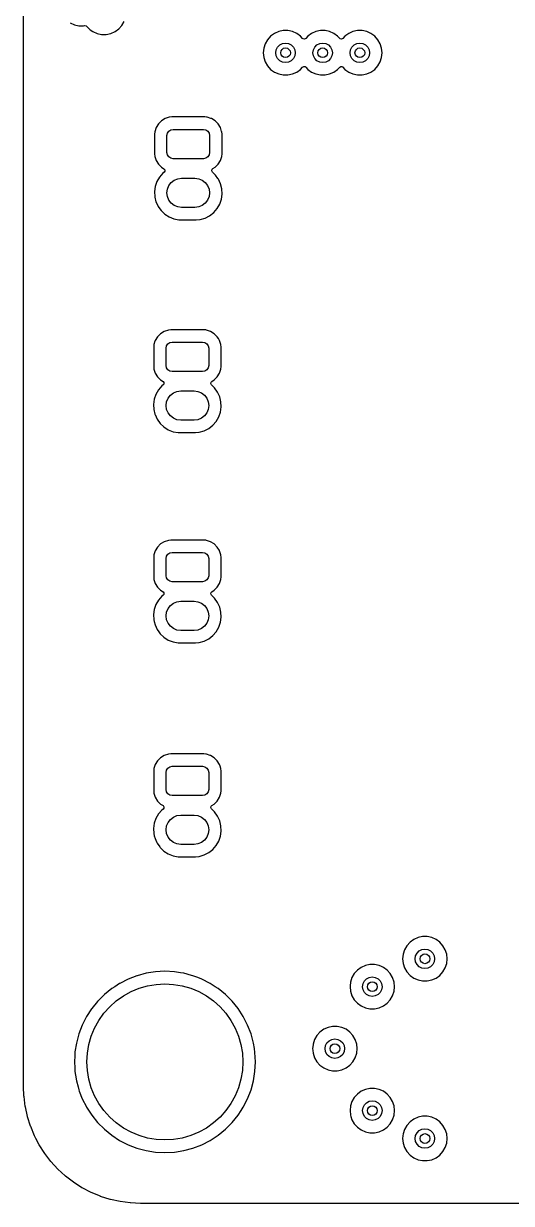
# Model space of a CAD drawing. Extents: x 106.8 to 191.4, y -142.2 to -57.6.
# Drawn here: x 106.76 to 126.78, y -142.21 to -93.85 of the extents above; entities that cross this region are included whole.
import ezdxf

# ---------------------------------------------------------------- set-up
doc = ezdxf.new("R2010")
doc.units = 0
doc.layers.add('BLACK', color=7, linetype='CONTINUOUS')

msp = doc.modelspace()

# ---------------------------------------------------------------- linework, layer by layer
at = {"layer": 'BLACK', "linetype": 'CONTINUOUS'}
for p, q in [((106.763, -95.0466), (106.763, -92.4088)), ((110.8, -93.925), (110.896, -93.7597)), ((108.672, -93.8189), (108.847, -93.8966)), ((108.847, -93.8966), (109.034, -93.9363)), ((109.034, -93.9363), (109.225, -93.9363)), ((109.225, -93.9363), (109.266, -93.9276)), ((109.225, -93.9363), (109.225, -93.9363)), ((109.266, -93.9276), (109.325, -93.936)), ((109.325, -93.936), (109.349, -93.9548)), ((109.349, -93.9548), (109.45, -94.067)), ((109.45, -94.067), (109.497, -94.1011)), ((109.497, -94.1011), (109.605, -94.1792)), ((109.605, -94.1792), (109.779, -94.2569)), ((109.779, -94.2569), (109.966, -94.2966)), ((109.966, -94.2966), (110.157, -94.2966)), ((110.157, -94.2966), (110.344, -94.2569)), ((110.344, -94.2569), (110.518, -94.1792)), ((110.518, -94.1792), (110.673, -94.067)), ((110.673, -94.067), (110.8, -93.925)), ((117.053, -94.2555), (116.899, -94.3677)), ((117.228, -94.1778), (117.053, -94.2555)), ((117.415, -94.1381), (117.228, -94.1778)), ((117.606, -94.1381), (117.415, -94.1381)), ((117.792, -94.1778), (117.606, -94.1381)), ((117.967, -94.2555), (117.792, -94.1778)), ((118.121, -94.3677), (117.967, -94.2555)), ((118.577, -94.2555), (118.423, -94.3677)), ((118.752, -94.1778), (118.577, -94.2555)), ((118.939, -94.1381), (118.752, -94.1778)), ((119.13, -94.1381), (118.939, -94.1381)), ((119.316, -94.1778), (119.13, -94.1381)), ((119.491, -94.2555), (119.316, -94.1778)), ((119.645, -94.3677), (119.491, -94.2555)), ((120.101, -94.2555), (119.947, -94.3677)), ((120.276, -94.1778), (120.101, -94.2555)), ((120.463, -94.1381), (120.276, -94.1778)), ((120.654, -94.1381), (120.463, -94.1381)), ((120.84, -94.1778), (120.654, -94.1381)), ((121.015, -94.2555), (120.84, -94.1778)), ((121.169, -94.3677), (121.015, -94.2555)), ((121.015, -94.2555), (121.015, -94.2555)), ((116.676, -94.675), (116.617, -94.8567)), ((116.771, -94.5097), (116.676, -94.675)), ((116.899, -94.3677), (116.771, -94.5097)), ((117.186, -94.8115), (117.275, -94.723)), ((117.275, -94.723), (117.386, -94.6662)), ((117.386, -94.6662), (117.51, -94.6466)), ((117.51, -94.6466), (117.634, -94.6662)), ((117.634, -94.6662), (117.745, -94.723)), ((117.745, -94.723), (117.834, -94.8115)), ((118.207, -94.4626), (118.121, -94.3677)), ((118.226, -94.4783), (118.207, -94.4626)), ((118.284, -94.4908), (118.226, -94.4783)), ((118.337, -94.4626), (118.284, -94.4908)), ((118.423, -94.3677), (118.337, -94.4626)), ((118.71, -94.8115), (118.799, -94.723)), ((118.799, -94.723), (118.91, -94.6662)), ((118.91, -94.6662), (119.034, -94.6466)), ((119.034, -94.6466), (119.158, -94.6662)), ((119.158, -94.6662), (119.269, -94.723)), ((119.269, -94.723), (119.358, -94.8115)), ((119.731, -94.4626), (119.645, -94.3677)), ((119.75, -94.4783), (119.731, -94.4626)), ((119.808, -94.4908), (119.75, -94.4783)), ((119.861, -94.4626), (119.808, -94.4908)), ((119.947, -94.3677), (119.861, -94.4626)), ((120.234, -94.8115), (120.323, -94.723)), ((120.323, -94.723), (120.434, -94.6662)), ((120.434, -94.6662), (120.558, -94.6466)), ((120.558, -94.6466), (120.682, -94.6662)), ((120.682, -94.6662), (120.793, -94.723)), ((120.793, -94.723), (120.882, -94.8115)), ((121.297, -94.5097), (121.169, -94.3677)), ((121.393, -94.675), (121.297, -94.5097)), ((121.452, -94.8567), (121.393, -94.675)), ((106.763, -100.734), (106.763, -95.0466)), ((116.617, -94.8567), (116.597, -95.0466)), ((116.597, -95.0466), (116.617, -95.2365)), ((116.617, -94.8567), (116.617, -94.8567)), ((116.617, -94.8567), (116.617, -94.8567)), ((116.617, -95.2365), (116.676, -95.4182)), ((117.11, -95.0466), (117.13, -94.923)), ((117.13, -95.1702), (117.11, -95.0466)), ((117.13, -94.923), (117.186, -94.8115)), ((117.186, -95.2817), (117.13, -95.1702)), ((117.834, -94.8115), (117.891, -94.923)), ((117.891, -95.1702), (117.834, -95.2817)), ((117.891, -94.923), (117.91, -95.0466)), ((117.91, -95.0466), (117.891, -95.1702)), ((118.634, -95.0466), (118.654, -94.923)), ((118.654, -95.1702), (118.634, -95.0466)), ((118.654, -94.923), (118.71, -94.8115)), ((118.71, -95.2817), (118.654, -95.1702)), ((119.358, -94.8115), (119.415, -94.923)), ((119.415, -95.1702), (119.358, -95.2817)), ((119.415, -94.923), (119.434, -95.0466)), ((119.434, -95.0466), (119.415, -95.1702)), ((120.158, -95.0466), (120.178, -94.923)), ((120.178, -95.1702), (120.158, -95.0466)), ((120.178, -94.923), (120.234, -94.8115)), ((120.234, -95.2817), (120.178, -95.1702)), ((120.882, -94.8115), (120.939, -94.923)), ((120.939, -95.1702), (120.882, -95.2817)), ((120.939, -94.923), (120.958, -95.0466)), ((120.958, -95.0466), (120.939, -95.1702)), ((121.393, -95.4182), (121.452, -95.2365)), ((121.472, -95.0466), (121.452, -94.8567)), ((121.452, -95.2365), (121.472, -95.0466)), ((116.676, -95.4182), (116.771, -95.5835)), ((116.771, -95.5835), (116.899, -95.7255)), ((116.899, -95.7255), (117.053, -95.8377)), ((117.275, -95.3702), (117.186, -95.2817)), ((117.386, -95.427), (117.275, -95.3702)), ((117.51, -95.4466), (117.386, -95.427)), ((117.634, -95.427), (117.51, -95.4466)), ((117.745, -95.3702), (117.634, -95.427)), ((117.834, -95.2817), (117.745, -95.3702)), ((117.967, -95.8377), (118.121, -95.7255)), ((118.121, -95.7255), (118.207, -95.6306)), ((118.207, -95.6306), (118.26, -95.6024)), ((118.26, -95.6024), (118.319, -95.6149)), ((118.319, -95.6149), (118.337, -95.6306)), ((118.337, -95.6306), (118.423, -95.7255)), ((118.423, -95.7255), (118.577, -95.8377)), ((118.799, -95.3702), (118.71, -95.2817)), ((118.91, -95.427), (118.799, -95.3702)), ((119.034, -95.4466), (118.91, -95.427)), ((119.158, -95.427), (119.034, -95.4466)), ((119.269, -95.3702), (119.158, -95.427)), ((119.358, -95.2817), (119.269, -95.3702)), ((119.491, -95.8377), (119.645, -95.7255)), ((119.645, -95.7255), (119.731, -95.6306)), ((119.731, -95.6306), (119.784, -95.6024)), ((119.784, -95.6024), (119.843, -95.6149)), ((119.843, -95.6149), (119.861, -95.6306)), ((119.861, -95.6306), (119.947, -95.7255)), ((119.947, -95.7255), (120.101, -95.8377)), ((120.323, -95.3702), (120.234, -95.2817)), ((120.434, -95.427), (120.323, -95.3702)), ((120.558, -95.4466), (120.434, -95.427)), ((120.682, -95.427), (120.558, -95.4466)), ((120.793, -95.3702), (120.682, -95.427)), ((120.882, -95.2817), (120.793, -95.3702)), ((121.015, -95.8377), (121.169, -95.7255)), ((121.169, -95.7255), (121.297, -95.5835)), ((121.297, -95.5835), (121.393, -95.4182)), ((117.053, -95.8377), (117.228, -95.9154)), ((117.228, -95.9154), (117.415, -95.9551)), ((117.415, -95.9551), (117.606, -95.9551)), ((117.606, -95.9551), (117.792, -95.9154)), ((117.792, -95.9154), (117.967, -95.8377)), ((118.577, -95.8377), (118.752, -95.9154)), ((118.752, -95.9154), (118.939, -95.9551)), ((118.939, -95.9551), (119.13, -95.9551)), ((119.13, -95.9551), (119.316, -95.9154)), ((119.316, -95.9154), (119.491, -95.8377)), ((120.101, -95.8377), (120.276, -95.9154)), ((120.276, -95.9154), (120.463, -95.9551)), ((120.463, -95.9551), (120.654, -95.9551)), ((120.654, -95.9551), (120.84, -95.9154)), ((120.84, -95.9154), (121.015, -95.8377)), ((112.842, -97.6783), (112.741, -97.6887)), ((112.845, -97.6781), (112.842, -97.6783)), ((112.842, -97.6783), (112.842, -97.6783)), ((112.847, -97.6781), (112.845, -97.6781)), ((114.193, -97.6781), (112.847, -97.6781)), ((112.847, -97.6781), (112.847, -97.6781)), ((114.196, -97.6781), (114.193, -97.6781)), ((114.198, -97.6783), (114.196, -97.6781)), ((114.274, -97.6861), (114.198, -97.6783)), ((114.198, -97.6783), (114.198, -97.6783)), ((112.203, -98.1139), (112.147, -98.2822)), ((112.296, -97.9629), (112.203, -98.1139)), ((112.203, -98.1139), (112.203, -98.1139)), ((112.421, -97.8376), (112.296, -97.9629)), ((112.572, -97.7445), (112.421, -97.8376)), ((112.741, -97.6887), (112.572, -97.7445)), ((114.3, -97.6887), (114.274, -97.6861)), ((114.439, -97.735), (114.3, -97.6887)), ((114.468, -97.7445), (114.439, -97.735)), ((114.619, -97.8376), (114.468, -97.7445)), ((114.744, -97.9629), (114.619, -97.8376)), ((114.837, -98.1139), (114.744, -97.9629)), ((114.888, -98.2676), (114.837, -98.1139)), ((112.147, -98.2822), (112.137, -98.3838)), ((112.137, -98.3838), (112.137, -98.3838)), ((112.137, -98.3838), (112.137, -98.3861)), ((112.137, -98.3861), (112.137, -98.3883)), ((112.137, -98.3883), (112.137, -98.3883)), ((112.137, -98.3883), (112.137, -99.1849)), ((112.147, -98.2822), (112.147, -98.2822)), ((112.645, -98.4366), (112.664, -98.3409)), ((112.645, -99.1366), (112.645, -98.4366)), ((112.664, -98.3409), (112.718, -98.2598)), ((112.718, -98.2598), (112.799, -98.2056)), ((112.799, -98.2056), (112.895, -98.1866)), ((112.895, -98.1866), (114.145, -98.1866)), ((114.145, -98.1866), (114.241, -98.2056)), ((114.241, -98.2056), (114.322, -98.2598)), ((114.322, -98.2598), (114.376, -98.3409)), ((114.376, -98.3409), (114.395, -98.4366)), ((114.395, -98.4366), (114.395, -99.1366)), ((114.893, -98.2822), (114.888, -98.2676)), ((114.904, -98.3861), (114.893, -98.2822)), ((114.904, -99.1871), (114.904, -98.3861)), ((112.137, -99.1849), (112.137, -99.1849)), ((112.137, -99.1849), (112.137, -99.1871)), ((112.137, -99.1871), (112.137, -99.1893)), ((112.137, -99.1893), (112.137, -99.1894)), ((112.137, -99.1894), (112.147, -99.291)), ((112.147, -99.291), (112.203, -99.4593)), ((112.203, -99.4593), (112.296, -99.6102)), ((112.296, -99.6102), (112.421, -99.7356)), ((112.664, -99.2323), (112.645, -99.1366)), ((112.718, -99.3134), (112.664, -99.2323)), ((112.799, -99.3676), (112.718, -99.3134)), ((112.895, -99.3866), (112.799, -99.3676)), ((114.145, -99.3866), (112.895, -99.3866)), ((114.241, -99.3676), (114.145, -99.3866)), ((114.322, -99.3134), (114.241, -99.3676)), ((114.376, -99.2323), (114.322, -99.3134)), ((114.395, -99.1366), (114.376, -99.2323)), ((114.619, -99.7356), (114.744, -99.6103)), ((114.744, -99.6103), (114.837, -99.4593)), ((114.837, -99.4593), (114.893, -99.291)), ((114.893, -99.291), (114.904, -99.1871)), ((112.477, -99.9807), (112.338, -100.141)), ((112.421, -99.7356), (112.52, -99.7964)), ((112.528, -99.9403), (112.477, -99.9807)), ((112.52, -99.7964), (112.557, -99.8435)), ((112.555, -99.9036), (112.528, -99.9403)), ((112.557, -99.8435), (112.555, -99.9036)), ((114.48, -99.8801), (114.495, -99.8216)), ((114.507, -99.9339), (114.48, -99.8801)), ((114.495, -99.8216), (114.522, -99.7955)), ((114.637, -100.057), (114.507, -99.9339)), ((114.522, -99.7955), (114.619, -99.7356)), ((114.737, -100.198), (114.637, -100.057)), ((112.163, -100.524), (112.133, -100.734)), ((112.232, -100.324), (112.163, -100.524)), ((112.338, -100.141), (112.232, -100.324)), ((112.666, -100.631), (112.725, -100.487)), ((112.725, -100.487), (112.821, -100.362)), ((112.821, -100.362), (112.945, -100.267)), ((112.945, -100.267), (113.09, -100.207)), ((113.09, -100.207), (113.245, -100.187)), ((113.245, -100.187), (113.795, -100.187)), ((113.795, -100.187), (113.95, -100.207)), ((113.95, -100.207), (114.095, -100.267)), ((114.095, -100.267), (114.219, -100.362)), ((114.219, -100.362), (114.315, -100.487)), ((114.315, -100.487), (114.375, -100.631)), ((114.759, -100.23), (114.737, -100.198)), ((114.847, -100.422), (114.759, -100.23)), ((114.897, -100.628), (114.847, -100.422)), ((106.763, -109.456), (106.763, -100.734)), ((112.133, -100.734), (112.143, -100.945)), ((112.143, -100.945), (112.149, -100.969)), ((112.149, -100.969), (112.193, -101.151)), ((112.645, -100.787), (112.666, -100.631)), ((112.666, -100.942), (112.645, -100.787)), ((112.725, -101.087), (112.666, -100.942)), ((114.375, -100.942), (114.315, -101.087)), ((114.375, -100.631), (114.395, -100.787)), ((114.395, -100.787), (114.375, -100.942)), ((114.808, -101.249), (114.877, -101.049)), ((114.877, -101.049), (114.907, -100.84)), ((114.907, -100.84), (114.897, -100.628)), ((112.193, -101.151), (112.241, -101.257)), ((112.241, -101.257), (112.281, -101.343)), ((112.281, -101.343), (112.348, -101.438)), ((112.348, -101.438), (112.404, -101.516)), ((112.404, -101.516), (112.557, -101.662)), ((112.821, -101.211), (112.725, -101.087)), ((112.945, -101.306), (112.821, -101.211)), ((113.09, -101.366), (112.945, -101.306)), ((113.245, -101.387), (113.09, -101.366)), ((113.795, -101.387), (113.245, -101.387)), ((113.95, -101.366), (113.795, -101.387)), ((114.095, -101.306), (113.95, -101.366)), ((114.219, -101.211), (114.095, -101.306)), ((114.315, -101.087), (114.219, -101.211)), ((114.564, -101.593), (114.702, -101.433)), ((114.702, -101.433), (114.808, -101.249)), ((112.557, -101.662), (112.735, -101.776)), ((112.735, -101.776), (112.931, -101.855)), ((112.931, -101.855), (113.139, -101.895)), ((113.139, -101.895), (113.139, -101.895)), ((113.139, -101.895), (113.846, -101.895)), ((113.846, -101.895), (113.848, -101.895)), ((113.848, -101.895), (114.006, -101.88)), ((114.006, -101.88), (114.209, -101.82)), ((114.209, -101.82), (114.397, -101.723)), ((114.397, -101.723), (114.564, -101.593)), ((112.166, -106.836), (112.154, -106.871)), ((112.259, -106.685), (112.166, -106.836)), ((112.384, -106.56), (112.259, -106.685)), ((112.535, -106.466), (112.384, -106.56)), ((112.704, -106.411), (112.535, -106.466)), ((112.805, -106.4), (112.704, -106.411)), ((112.808, -106.4), (112.805, -106.4)), ((112.805, -106.4), (112.805, -106.4)), ((112.81, -106.4), (112.808, -106.4)), ((114.156, -106.4), (112.81, -106.4)), ((112.81, -106.4), (112.81, -106.4)), ((114.159, -106.4), (114.156, -106.4)), ((114.161, -106.4), (114.159, -106.4)), ((114.237, -106.408), (114.161, -106.4)), ((114.161, -106.4), (114.161, -106.4)), ((114.263, -106.411), (114.237, -106.408)), ((114.431, -106.466), (114.263, -106.411)), ((114.582, -106.56), (114.431, -106.466)), ((114.431, -106.466), (114.431, -106.466)), ((114.707, -106.685), (114.582, -106.56)), ((114.753, -106.759), (114.707, -106.685)), ((114.8, -106.836), (114.753, -106.759)), ((114.856, -107.004), (114.8, -106.836)), ((112.11, -107.004), (112.1, -107.106)), ((112.1, -107.106), (112.1, -107.106)), ((112.1, -107.106), (112.1, -107.108)), ((112.1, -107.108), (112.1, -107.11)), ((112.1, -107.11), (112.1, -107.11)), ((112.1, -107.11), (112.1, -107.907)), ((112.154, -106.871), (112.11, -107.004)), ((112.11, -107.004), (112.11, -107.004)), ((112.608, -107.159), (112.627, -107.063)), ((112.608, -107.859), (112.608, -107.159)), ((112.627, -107.063), (112.681, -106.982)), ((112.681, -106.982), (112.762, -106.928)), ((112.762, -106.928), (112.858, -106.909)), ((112.858, -106.909), (114.108, -106.909)), ((114.108, -106.909), (114.204, -106.928)), ((114.204, -106.928), (114.285, -106.982)), ((114.285, -106.982), (114.339, -107.063)), ((114.339, -107.063), (114.358, -107.159)), ((114.358, -107.159), (114.358, -107.859)), ((114.867, -107.108), (114.856, -107.004)), ((114.867, -107.909), (114.867, -107.108)), ((112.1, -107.907), (112.1, -107.907)), ((112.1, -107.907), (112.1, -107.909)), ((112.1, -107.909), (112.1, -107.911)), ((112.1, -107.911), (112.1, -107.911)), ((112.1, -107.911), (112.11, -108.013)), ((112.11, -108.013), (112.166, -108.181)), ((112.166, -108.181), (112.259, -108.332)), ((112.627, -107.954), (112.608, -107.859)), ((112.681, -108.035), (112.627, -107.954)), ((112.762, -108.09), (112.681, -108.035)), ((112.858, -108.109), (112.762, -108.09)), ((114.108, -108.109), (112.858, -108.109)), ((114.204, -108.09), (114.108, -108.109)), ((114.285, -108.035), (114.204, -108.09)), ((114.339, -107.954), (114.285, -108.035)), ((114.358, -107.859), (114.339, -107.954)), ((114.707, -108.332), (114.8, -108.181)), ((114.8, -108.181), (114.856, -108.013)), ((114.856, -108.013), (114.867, -107.909)), ((112.259, -108.332), (112.384, -108.458)), ((112.44, -108.703), (112.301, -108.863)), ((112.384, -108.458), (112.483, -108.518)), ((112.491, -108.662), (112.44, -108.703)), ((112.483, -108.518), (112.52, -108.566)), ((112.518, -108.626), (112.491, -108.662)), ((112.52, -108.566), (112.518, -108.626)), ((114.443, -108.602), (114.458, -108.544)), ((114.47, -108.656), (114.443, -108.602)), ((114.458, -108.544), (114.485, -108.517)), ((114.519, -108.703), (114.47, -108.656)), ((114.485, -108.517), (114.582, -108.458)), ((114.6, -108.779), (114.519, -108.703)), ((114.582, -108.458), (114.707, -108.332)), ((114.722, -108.952), (114.6, -108.779)), ((112.126, -109.246), (112.096, -109.456)), ((112.195, -109.046), (112.126, -109.246)), ((112.301, -108.863), (112.195, -109.046)), ((112.629, -109.353), (112.688, -109.209)), ((112.688, -109.209), (112.784, -109.084)), ((112.784, -109.084), (112.908, -108.989)), ((112.908, -108.989), (113.053, -108.929)), ((113.053, -108.929), (113.208, -108.909)), ((113.208, -108.909), (113.758, -108.909)), ((113.758, -108.909), (113.913, -108.929)), ((113.913, -108.929), (114.058, -108.989)), ((114.058, -108.989), (114.182, -109.084)), ((114.182, -109.084), (114.278, -109.209)), ((114.278, -109.209), (114.338, -109.353)), ((114.81, -109.144), (114.722, -108.952)), ((114.86, -109.35), (114.81, -109.144)), ((106.763, -118.076), (106.763, -109.456)), ((112.096, -109.456), (112.106, -109.667)), ((112.106, -109.667), (112.152, -109.859)), ((112.608, -109.509), (112.629, -109.353)), ((112.629, -109.664), (112.608, -109.509)), ((112.688, -109.809), (112.629, -109.664)), ((114.338, -109.664), (114.278, -109.809)), ((114.338, -109.353), (114.358, -109.509)), ((114.358, -109.509), (114.338, -109.664)), ((114.771, -109.971), (114.84, -109.771)), ((114.84, -109.771), (114.87, -109.562)), ((114.87, -109.562), (114.86, -109.35)), ((112.152, -109.859), (112.156, -109.873)), ((112.156, -109.873), (112.244, -110.065)), ((112.244, -110.065), (112.244, -110.065)), ((112.244, -110.065), (112.367, -110.238)), ((112.367, -110.238), (112.367, -110.238)), ((112.367, -110.238), (112.52, -110.384)), ((112.784, -109.933), (112.688, -109.809)), ((112.908, -110.028), (112.784, -109.933)), ((113.053, -110.088), (112.908, -110.028)), ((113.208, -110.109), (113.053, -110.088)), ((113.758, -110.109), (113.208, -110.109)), ((113.913, -110.088), (113.758, -110.109)), ((114.058, -110.028), (113.913, -110.088)), ((114.182, -109.933), (114.058, -110.028)), ((114.278, -109.809), (114.182, -109.933)), ((114.527, -110.315), (114.665, -110.155)), ((114.665, -110.155), (114.771, -109.971)), ((112.52, -110.384), (112.698, -110.498)), ((112.698, -110.498), (112.894, -110.577)), ((112.894, -110.577), (113.102, -110.617)), ((113.102, -110.617), (113.102, -110.617)), ((113.102, -110.617), (113.809, -110.617)), ((113.809, -110.617), (113.811, -110.617)), ((113.811, -110.617), (113.969, -110.602)), ((113.969, -110.602), (114.172, -110.542)), ((114.172, -110.542), (114.36, -110.445)), ((114.36, -110.445), (114.527, -110.315)), ((112.535, -115.086), (112.384, -115.18)), ((112.704, -115.031), (112.535, -115.086)), ((112.805, -115.02), (112.704, -115.031)), ((112.808, -115.02), (112.805, -115.02)), ((112.805, -115.02), (112.805, -115.02)), ((112.81, -115.02), (112.808, -115.02)), ((114.156, -115.02), (112.81, -115.02)), ((112.81, -115.02), (112.81, -115.02)), ((114.159, -115.02), (114.156, -115.02)), ((114.161, -115.02), (114.159, -115.02)), ((114.237, -115.028), (114.161, -115.02)), ((114.161, -115.02), (114.161, -115.02)), ((114.263, -115.031), (114.237, -115.028)), ((114.431, -115.086), (114.263, -115.031)), ((114.582, -115.18), (114.431, -115.086)), ((114.431, -115.086), (114.431, -115.086)), ((112.138, -115.539), (112.11, -115.624)), ((112.166, -115.456), (112.138, -115.539)), ((112.259, -115.305), (112.166, -115.456)), ((112.384, -115.18), (112.259, -115.305)), ((112.681, -115.602), (112.762, -115.548)), ((112.762, -115.548), (112.858, -115.529)), ((112.858, -115.529), (114.108, -115.529)), ((114.108, -115.529), (114.204, -115.548)), ((114.204, -115.548), (114.285, -115.602)), ((114.707, -115.305), (114.582, -115.18)), ((114.798, -115.453), (114.707, -115.305)), ((114.8, -115.456), (114.798, -115.453)), ((114.856, -115.624), (114.8, -115.456)), ((112.11, -115.624), (112.1, -115.726)), ((112.1, -115.726), (112.1, -115.726)), ((112.1, -115.726), (112.1, -115.728)), ((112.1, -115.728), (112.1, -115.73)), ((112.1, -115.73), (112.1, -115.73)), ((112.1, -115.73), (112.1, -116.527)), ((112.11, -115.624), (112.11, -115.624)), ((112.608, -115.779), (112.627, -115.683)), ((112.608, -116.479), (112.608, -115.779)), ((112.627, -115.683), (112.681, -115.602)), ((114.285, -115.602), (114.339, -115.683)), ((114.339, -115.683), (114.358, -115.779)), ((114.358, -115.779), (114.358, -116.479)), ((114.867, -115.728), (114.856, -115.624)), ((114.867, -116.529), (114.867, -115.728)), ((112.1, -116.527), (112.1, -116.527)), ((112.1, -116.527), (112.1, -116.529)), ((112.1, -116.529), (112.1, -116.531)), ((112.1, -116.531), (112.1, -116.531)), ((112.1, -116.531), (112.11, -116.633)), ((112.627, -116.574), (112.608, -116.479)), ((114.358, -116.479), (114.339, -116.574)), ((114.856, -116.633), (114.867, -116.529)), ((112.11, -116.633), (112.166, -116.801)), ((112.166, -116.801), (112.259, -116.952)), ((112.259, -116.952), (112.384, -117.078)), ((112.681, -116.655), (112.627, -116.574)), ((112.762, -116.71), (112.681, -116.655)), ((112.858, -116.729), (112.762, -116.71)), ((114.108, -116.729), (112.858, -116.729)), ((114.204, -116.71), (114.108, -116.729)), ((114.285, -116.655), (114.204, -116.71)), ((114.339, -116.574), (114.285, -116.655)), ((114.582, -117.078), (114.707, -116.952)), ((114.707, -116.952), (114.8, -116.801)), ((114.8, -116.801), (114.856, -116.633)), ((112.301, -117.483), (112.195, -117.666)), ((112.44, -117.323), (112.301, -117.483)), ((112.384, -117.078), (112.483, -117.138)), ((112.491, -117.282), (112.44, -117.323)), ((112.483, -117.138), (112.52, -117.186)), ((112.518, -117.246), (112.491, -117.282)), ((112.52, -117.186), (112.518, -117.246)), ((114.443, -117.222), (114.458, -117.164)), ((114.47, -117.276), (114.443, -117.222)), ((114.458, -117.164), (114.485, -117.137)), ((114.6, -117.399), (114.47, -117.276)), ((114.485, -117.137), (114.582, -117.078)), ((114.722, -117.572), (114.6, -117.399)), ((112.126, -117.866), (112.096, -118.076)), ((112.195, -117.666), (112.126, -117.866)), ((112.608, -118.129), (112.629, -117.973)), ((112.629, -117.973), (112.688, -117.829)), ((112.688, -117.829), (112.784, -117.704)), ((112.784, -117.704), (112.908, -117.609)), ((112.908, -117.609), (113.053, -117.549)), ((113.053, -117.549), (113.208, -117.529)), ((113.208, -117.529), (113.758, -117.529)), ((113.758, -117.529), (113.913, -117.549)), ((113.913, -117.549), (114.058, -117.609)), ((114.058, -117.609), (114.182, -117.704)), ((114.182, -117.704), (114.278, -117.829)), ((114.278, -117.829), (114.338, -117.973)), ((114.338, -117.973), (114.358, -118.129)), ((114.81, -117.764), (114.722, -117.572)), ((114.86, -117.97), (114.81, -117.764)), ((114.87, -118.182), (114.86, -117.97)), ((106.763, -126.839), (106.763, -118.076)), ((112.096, -118.076), (112.106, -118.287)), ((112.106, -118.287), (112.122, -118.353)), ((112.122, -118.353), (112.156, -118.493)), ((112.629, -118.284), (112.608, -118.129)), ((112.688, -118.429), (112.629, -118.284)), ((112.784, -118.553), (112.688, -118.429)), ((114.278, -118.429), (114.182, -118.553)), ((114.338, -118.284), (114.278, -118.429)), ((114.358, -118.129), (114.338, -118.284)), ((114.771, -118.591), (114.84, -118.391)), ((114.84, -118.391), (114.87, -118.182)), ((112.156, -118.493), (112.201, -118.591)), ((112.201, -118.591), (112.244, -118.685)), ((112.244, -118.685), (112.31, -118.778)), ((112.31, -118.778), (112.367, -118.858)), ((112.367, -118.858), (112.52, -119.004)), ((112.908, -118.648), (112.784, -118.553)), ((113.053, -118.708), (112.908, -118.648)), ((113.208, -118.729), (113.053, -118.708)), ((113.758, -118.729), (113.208, -118.729)), ((113.913, -118.708), (113.758, -118.729)), ((114.058, -118.648), (113.913, -118.708)), ((114.182, -118.553), (114.058, -118.648)), ((114.36, -119.065), (114.527, -118.935)), ((114.527, -118.935), (114.665, -118.775)), ((114.665, -118.775), (114.771, -118.591)), ((112.52, -119.004), (112.698, -119.118)), ((112.698, -119.118), (112.894, -119.197)), ((112.894, -119.197), (113.102, -119.237)), ((113.102, -119.237), (113.102, -119.237)), ((113.102, -119.237), (113.809, -119.237)), ((113.809, -119.237), (113.811, -119.237)), ((113.811, -119.237), (113.969, -119.222)), ((113.969, -119.222), (114.172, -119.162)), ((114.172, -119.162), (114.36, -119.065)), ((112.704, -123.794), (112.535, -123.849)), ((112.805, -123.783), (112.704, -123.794)), ((112.808, -123.783), (112.805, -123.783)), ((112.805, -123.783), (112.805, -123.783)), ((112.81, -123.783), (112.808, -123.783)), ((114.156, -123.783), (112.81, -123.783)), ((112.81, -123.783), (112.81, -123.783)), ((114.159, -123.783), (114.156, -123.783)), ((114.161, -123.783), (114.159, -123.783)), ((114.237, -123.791), (114.161, -123.783)), ((114.161, -123.783), (114.161, -123.783)), ((114.263, -123.794), (114.237, -123.791)), ((114.424, -123.847), (114.263, -123.794)), ((112.166, -124.219), (112.138, -124.302)), ((112.259, -124.068), (112.166, -124.219)), ((112.384, -123.943), (112.259, -124.068)), ((112.535, -123.849), (112.384, -123.943)), ((114.431, -123.849), (114.424, -123.847)), ((114.582, -123.943), (114.431, -123.849)), ((114.707, -124.068), (114.582, -123.943)), ((114.8, -124.219), (114.707, -124.068)), ((114.822, -124.285), (114.8, -124.219)), ((112.11, -124.387), (112.1, -124.489)), ((112.1, -124.489), (112.1, -124.489)), ((112.1, -124.489), (112.1, -124.491)), ((112.1, -124.491), (112.1, -124.493)), ((112.1, -124.493), (112.1, -124.493)), ((112.1, -124.493), (112.1, -125.29)), ((112.138, -124.302), (112.11, -124.387)), ((112.11, -124.387), (112.11, -124.387)), ((112.608, -124.542), (112.627, -124.446)), ((112.608, -125.242), (112.608, -124.542)), ((112.627, -124.446), (112.681, -124.365)), ((112.681, -124.365), (112.762, -124.311)), ((112.762, -124.311), (112.858, -124.292)), ((112.858, -124.292), (114.108, -124.292)), ((114.108, -124.292), (114.204, -124.311)), ((114.204, -124.311), (114.285, -124.365)), ((114.285, -124.365), (114.339, -124.446)), ((114.339, -124.446), (114.358, -124.542)), ((114.358, -124.542), (114.358, -125.242)), ((114.856, -124.387), (114.822, -124.285)), ((114.867, -124.491), (114.856, -124.387)), ((114.867, -125.292), (114.867, -124.491)), ((112.627, -125.337), (112.608, -125.242)), ((114.358, -125.242), (114.339, -125.337)), ((112.1, -125.29), (112.1, -125.29)), ((112.1, -125.29), (112.1, -125.292)), ((112.1, -125.292), (112.1, -125.294)), ((112.1, -125.294), (112.1, -125.294)), ((112.1, -125.294), (112.11, -125.396)), ((112.11, -125.396), (112.166, -125.564)), ((112.166, -125.564), (112.259, -125.715)), ((112.259, -125.715), (112.384, -125.841)), ((112.681, -125.418), (112.627, -125.337)), ((112.762, -125.473), (112.681, -125.418)), ((112.858, -125.492), (112.762, -125.473)), ((114.108, -125.492), (112.858, -125.492)), ((114.204, -125.473), (114.108, -125.492)), ((114.285, -125.418), (114.204, -125.473)), ((114.339, -125.337), (114.285, -125.418)), ((114.582, -125.841), (114.707, -125.715)), ((114.707, -125.715), (114.8, -125.564)), ((114.8, -125.564), (114.856, -125.396)), ((114.856, -125.396), (114.867, -125.292)), ((112.44, -126.086), (112.301, -126.246)), ((112.384, -125.841), (112.483, -125.901)), ((112.491, -126.045), (112.44, -126.086)), ((112.483, -125.901), (112.52, -125.949)), ((112.518, -126.009), (112.491, -126.045)), ((112.52, -125.949), (112.518, -126.009)), ((114.443, -125.985), (114.458, -125.927)), ((114.47, -126.039), (114.443, -125.985)), ((114.458, -125.927), (114.485, -125.9)), ((114.485, -126.053), (114.47, -126.039)), ((114.485, -125.9), (114.582, -125.841)), ((114.6, -126.162), (114.485, -126.053)), ((114.722, -126.335), (114.6, -126.162)), ((112.126, -126.629), (112.096, -126.839)), ((112.195, -126.429), (112.126, -126.629)), ((112.301, -126.246), (112.195, -126.429)), ((112.629, -126.736), (112.688, -126.592)), ((112.688, -126.592), (112.784, -126.467)), ((112.784, -126.467), (112.908, -126.372)), ((112.908, -126.372), (113.053, -126.312)), ((113.053, -126.312), (113.208, -126.292)), ((113.208, -126.292), (113.758, -126.292)), ((113.758, -126.292), (113.913, -126.312)), ((113.913, -126.312), (114.058, -126.372)), ((114.058, -126.372), (114.182, -126.467)), ((114.182, -126.467), (114.278, -126.592)), ((114.278, -126.592), (114.338, -126.736)), ((114.81, -126.527), (114.722, -126.335)), ((114.86, -126.733), (114.81, -126.527)), ((106.763, -132.182), (106.763, -126.839)), ((112.096, -126.839), (112.106, -127.05)), ((112.106, -127.05), (112.127, -127.139)), ((112.127, -127.139), (112.156, -127.256)), ((112.608, -126.892), (112.629, -126.736)), ((112.629, -127.047), (112.608, -126.892)), ((112.688, -127.192), (112.629, -127.047)), ((114.338, -127.047), (114.278, -127.192)), ((114.338, -126.736), (114.358, -126.892)), ((114.358, -126.892), (114.338, -127.047)), ((114.771, -127.354), (114.84, -127.154)), ((114.84, -127.154), (114.87, -126.945)), ((114.87, -126.945), (114.86, -126.733)), ((112.156, -127.256), (112.214, -127.384)), ((112.214, -127.384), (112.244, -127.448)), ((112.244, -127.448), (112.351, -127.598)), ((112.351, -127.598), (112.367, -127.621)), ((112.367, -127.621), (112.52, -127.767)), ((112.784, -127.316), (112.688, -127.192)), ((112.908, -127.411), (112.784, -127.316)), ((113.053, -127.471), (112.908, -127.411)), ((113.208, -127.492), (113.053, -127.471)), ((113.758, -127.492), (113.208, -127.492)), ((113.913, -127.471), (113.758, -127.492)), ((114.058, -127.411), (113.913, -127.471)), ((114.182, -127.316), (114.058, -127.411)), ((114.278, -127.192), (114.182, -127.316)), ((114.527, -127.698), (114.665, -127.538)), ((114.665, -127.538), (114.771, -127.354)), ((112.52, -127.767), (112.698, -127.881)), ((112.698, -127.881), (112.894, -127.96)), ((112.894, -127.96), (113.102, -128)), ((113.102, -128), (113.102, -128)), ((113.102, -128), (113.809, -128)), ((113.809, -128), (113.811, -128)), ((113.811, -128), (113.969, -127.985)), ((113.969, -127.985), (114.172, -127.925)), ((114.172, -127.925), (114.36, -127.828)), ((114.36, -127.828), (114.527, -127.698)), ((122.616, -131.503), (122.488, -131.645)), ((122.77, -131.39), (122.616, -131.503)), ((122.945, -131.313), (122.77, -131.39)), ((123.132, -131.273), (122.945, -131.313)), ((123.323, -131.273), (123.132, -131.273)), ((123.509, -131.313), (123.323, -131.273)), ((123.684, -131.39), (123.509, -131.313)), ((123.509, -131.313), (123.509, -131.313)), ((123.838, -131.503), (123.684, -131.39)), ((123.966, -131.645), (123.838, -131.503)), ((122.334, -131.992), (122.314, -132.182)), ((122.393, -131.81), (122.334, -131.992)), ((122.488, -131.645), (122.393, -131.81)), ((122.847, -132.058), (122.903, -131.946)), ((122.903, -131.946), (122.992, -131.858)), ((122.992, -131.858), (123.103, -131.801)), ((123.103, -131.801), (123.227, -131.782)), ((123.227, -131.782), (123.351, -131.801)), ((123.351, -131.801), (123.462, -131.858)), ((123.462, -131.858), (123.551, -131.946)), ((123.551, -131.946), (123.608, -132.058)), ((124.062, -131.81), (123.966, -131.645)), ((124.121, -131.992), (124.062, -131.81)), ((124.141, -132.182), (124.121, -131.992)), ((106.763, -136.409), (106.763, -132.182)), ((120.786, -132.456), (120.611, -132.533)), ((120.973, -132.416), (120.786, -132.456)), ((121.164, -132.416), (120.973, -132.416)), ((121.35, -132.456), (121.164, -132.416)), ((121.453, -132.502), (121.35, -132.456)), ((122.314, -132.182), (122.333, -132.37)), ((122.333, -132.37), (122.334, -132.372)), ((122.334, -132.372), (122.393, -132.553)), ((122.827, -132.182), (122.847, -132.058)), ((122.847, -132.305), (122.827, -132.182)), ((122.903, -132.417), (122.847, -132.305)), ((122.992, -132.505), (122.903, -132.417)), ((123.551, -132.417), (123.462, -132.505)), ((123.608, -132.305), (123.551, -132.417)), ((123.608, -132.058), (123.627, -132.182)), ((123.627, -132.182), (123.608, -132.305)), ((124.062, -132.553), (124.121, -132.372)), ((124.121, -132.372), (124.141, -132.182)), ((111.412, -132.878), (111.054, -133.015)), ((111.415, -132.877), (111.412, -132.878)), ((111.412, -132.878), (111.412, -132.878)), ((111.417, -132.876), (111.415, -132.877)), ((111.788, -132.777), (111.417, -132.876)), ((111.417, -132.876), (111.417, -132.876)), ((111.79, -132.776), (111.788, -132.777)), ((111.788, -132.777), (111.788, -132.777)), ((111.792, -132.776), (111.79, -132.776)), ((112.172, -132.716), (111.792, -132.776)), ((111.792, -132.776), (111.792, -132.776)), ((112.174, -132.715), (112.172, -132.716)), ((112.172, -132.716), (112.172, -132.716)), ((112.176, -132.715), (112.174, -132.715)), ((112.56, -132.695), (112.176, -132.715)), ((112.176, -132.715), (112.176, -132.715)), ((112.562, -132.695), (112.56, -132.695)), ((112.564, -132.695), (112.562, -132.695)), ((112.948, -132.715), (112.564, -132.695)), ((112.95, -132.715), (112.948, -132.715)), ((112.948, -132.715), (112.948, -132.715)), ((112.953, -132.716), (112.95, -132.715)), ((113.206, -132.756), (112.953, -132.716)), ((112.953, -132.716), (112.953, -132.716)), ((113.334, -132.776), (113.206, -132.756)), ((113.336, -132.777), (113.334, -132.776)), ((113.649, -132.86), (113.336, -132.777)), ((113.336, -132.777), (113.336, -132.777)), ((113.71, -132.877), (113.649, -132.86)), ((113.712, -132.878), (113.71, -132.877)), ((113.908, -132.953), (113.712, -132.878)), ((113.712, -132.878), (113.712, -132.878)), ((114.073, -133.016), (113.908, -132.953)), ((120.234, -132.953), (120.175, -133.135)), ((120.329, -132.788), (120.234, -132.953)), ((120.457, -132.646), (120.329, -132.788)), ((120.611, -132.533), (120.457, -132.646)), ((120.833, -133.001), (120.944, -132.944)), ((120.944, -132.944), (121.068, -132.925)), ((121.068, -132.925), (121.192, -132.944)), ((121.192, -132.944), (121.303, -133.001)), ((121.525, -132.533), (121.453, -132.502)), ((121.679, -132.646), (121.525, -132.533)), ((121.807, -132.788), (121.679, -132.646)), ((121.903, -132.953), (121.807, -132.788)), ((121.962, -133.135), (121.903, -132.953)), ((122.393, -132.553), (122.488, -132.719)), ((122.488, -132.719), (122.616, -132.86)), ((122.616, -132.86), (122.77, -132.973)), ((122.77, -132.973), (122.945, -133.05)), ((123.103, -132.562), (122.992, -132.505)), ((123.227, -132.582), (123.103, -132.562)), ((123.351, -132.562), (123.227, -132.582)), ((123.462, -132.505), (123.351, -132.562)), ((123.509, -133.05), (123.684, -132.973)), ((123.684, -132.973), (123.838, -132.86)), ((123.838, -132.86), (123.966, -132.719)), ((123.966, -132.719), (124.062, -132.553)), ((110.378, -133.406), (110.079, -133.647)), ((110.379, -133.404), (110.378, -133.406)), ((110.378, -133.406), (110.378, -133.406)), ((110.502, -133.325), (110.379, -133.404)), ((110.703, -133.194), (110.502, -133.325)), ((110.705, -133.193), (110.703, -133.194)), ((110.703, -133.194), (110.703, -133.194)), ((110.707, -133.191), (110.705, -133.193)), ((111.05, -133.017), (110.707, -133.191)), ((110.707, -133.191), (110.707, -133.191)), ((111.052, -133.016), (111.05, -133.017)), ((111.05, -133.017), (111.05, -133.017)), ((111.054, -133.015), (111.052, -133.016)), ((111.054, -133.015), (111.054, -133.015)), ((111.174, -133.525), (111.505, -133.388)), ((111.505, -133.388), (111.85, -133.289)), ((111.85, -133.289), (112.204, -133.229)), ((112.204, -133.229), (112.562, -133.209)), ((112.562, -133.209), (112.92, -133.229)), ((112.92, -133.229), (113.274, -133.289)), ((113.274, -133.289), (113.619, -133.388)), ((113.619, -133.388), (113.951, -133.525)), ((114.075, -133.017), (114.073, -133.016)), ((114.417, -133.191), (114.075, -133.017)), ((114.075, -133.017), (114.075, -133.017)), ((114.419, -133.193), (114.417, -133.191)), ((114.417, -133.191), (114.417, -133.191)), ((114.622, -133.325), (114.419, -133.193)), ((114.745, -133.404), (114.622, -133.325)), ((115.047, -133.649), (114.745, -133.404)), ((120.158, -133.29), (120.155, -133.325)), ((120.155, -133.325), (120.175, -133.515)), ((120.175, -133.135), (120.158, -133.29)), ((120.668, -133.325), (120.688, -133.201)), ((120.688, -133.448), (120.668, -133.325)), ((120.688, -133.201), (120.744, -133.089)), ((120.744, -133.56), (120.688, -133.448)), ((120.744, -133.089), (120.833, -133.001)), ((121.303, -133.001), (121.392, -133.089)), ((121.392, -133.089), (121.449, -133.201)), ((121.449, -133.448), (121.392, -133.56)), ((121.449, -133.201), (121.468, -133.325)), ((121.468, -133.325), (121.449, -133.448)), ((121.982, -133.325), (121.962, -133.135)), ((121.962, -133.515), (121.982, -133.325)), ((122.945, -133.05), (123.132, -133.09)), ((123.132, -133.09), (123.323, -133.09)), ((123.323, -133.09), (123.509, -133.05)), ((109.801, -133.926), (109.559, -134.224)), ((109.802, -133.924), (109.801, -133.926)), ((109.801, -133.926), (109.801, -133.926)), ((109.804, -133.922), (109.802, -133.924)), ((110.076, -133.65), (109.804, -133.922)), ((109.804, -133.922), (109.804, -133.922)), ((110.077, -133.649), (110.076, -133.65)), ((110.076, -133.65), (110.076, -133.65)), ((110.079, -133.647), (110.077, -133.649)), ((110.079, -133.647), (110.079, -133.647)), ((110.299, -134.146), (110.567, -133.907)), ((110.567, -133.907), (110.86, -133.699)), ((110.86, -133.699), (111.174, -133.525)), ((113.951, -133.525), (114.265, -133.699)), ((114.265, -133.699), (114.557, -133.907)), ((114.557, -133.907), (114.825, -134.146)), ((115.322, -133.924), (115.047, -133.649)), ((115.566, -134.226), (115.322, -133.924)), ((120.175, -133.515), (120.234, -133.696)), ((120.234, -133.696), (120.329, -133.862)), ((120.329, -133.862), (120.457, -134.003)), ((120.833, -133.648), (120.744, -133.56)), ((120.944, -133.705), (120.833, -133.648)), ((121.068, -133.725), (120.944, -133.705)), ((121.192, -133.705), (121.068, -133.725)), ((121.303, -133.648), (121.192, -133.705)), ((121.392, -133.56), (121.303, -133.648)), ((121.679, -134.003), (121.807, -133.862)), ((121.807, -133.862), (121.903, -133.696)), ((121.903, -133.696), (121.962, -133.515)), ((109.556, -134.228), (109.347, -134.55)), ((109.558, -134.226), (109.556, -134.228)), ((109.556, -134.228), (109.556, -134.228)), ((109.559, -134.224), (109.558, -134.226)), ((109.559, -134.224), (109.559, -134.224)), ((109.853, -134.706), (110.06, -134.413)), ((110.06, -134.413), (110.299, -134.146)), ((114.825, -134.146), (115.064, -134.413)), ((115.064, -134.413), (115.272, -134.706)), ((115.778, -134.552), (115.566, -134.226)), ((120.457, -134.003), (120.611, -134.116)), ((120.611, -134.116), (120.786, -134.193)), ((120.786, -134.193), (120.973, -134.233)), ((120.973, -134.233), (121.164, -134.233)), ((121.164, -134.233), (121.35, -134.193)), ((121.35, -134.193), (121.525, -134.116)), ((121.525, -134.116), (121.679, -134.003)), ((109.169, -134.9), (109.031, -135.259)), ((109.17, -134.898), (109.169, -134.9)), ((109.169, -134.9), (109.169, -134.9)), ((109.171, -134.896), (109.17, -134.898)), ((109.345, -134.554), (109.171, -134.896)), ((109.171, -134.896), (109.171, -134.896)), ((109.346, -134.552), (109.345, -134.554)), ((109.345, -134.554), (109.345, -134.554)), ((109.347, -134.55), (109.346, -134.552)), ((109.347, -134.55), (109.347, -134.55)), ((109.679, -135.02), (109.853, -134.706)), ((115.272, -134.706), (115.445, -135.02)), ((115.955, -134.898), (115.778, -134.552)), ((116.094, -135.261), (115.955, -134.898)), ((109.03, -135.263), (108.93, -135.634)), ((109.031, -135.259), (109.03, -135.261)), ((109.03, -135.261), (109.03, -135.263)), ((109.03, -135.263), (109.03, -135.263)), ((109.031, -135.259), (109.031, -135.259)), ((109.442, -135.697), (109.542, -135.352)), ((109.542, -135.352), (109.679, -135.02)), ((115.445, -135.02), (115.583, -135.352)), ((115.583, -135.352), (115.682, -135.697)), ((116.195, -135.637), (116.094, -135.261)), ((118.795, -135.328), (118.7, -135.493)), ((118.923, -135.186), (118.795, -135.328)), ((119.077, -135.073), (118.923, -135.186)), ((119.252, -134.996), (119.077, -135.073)), ((119.439, -134.956), (119.252, -134.996)), ((119.63, -134.956), (119.439, -134.956)), ((119.816, -134.996), (119.63, -134.956)), ((119.991, -135.073), (119.816, -134.996)), ((119.816, -134.996), (119.816, -134.996)), ((120.145, -135.186), (119.991, -135.073)), ((120.273, -135.328), (120.145, -135.186)), ((120.369, -135.493), (120.273, -135.328)), ((108.929, -135.639), (108.872, -136)), ((108.93, -135.637), (108.929, -135.639)), ((108.929, -135.639), (108.929, -135.639)), ((108.93, -135.634), (108.93, -135.634)), ((108.93, -135.634), (108.93, -135.637)), ((109.382, -136.05), (109.442, -135.697)), ((115.682, -135.697), (115.742, -136.05)), ((116.231, -135.865), (116.195, -135.637)), ((116.255, -136.02), (116.231, -135.865)), ((118.637, -135.705), (118.621, -135.865)), ((118.621, -135.865), (118.628, -135.934)), ((118.641, -135.675), (118.637, -135.705)), ((118.7, -135.493), (118.641, -135.675)), ((119.134, -135.865), (119.154, -135.741)), ((119.154, -135.988), (119.134, -135.865)), ((119.154, -135.741), (119.21, -135.629)), ((119.21, -135.629), (119.299, -135.541)), ((119.299, -135.541), (119.41, -135.484)), ((119.41, -135.484), (119.534, -135.465)), ((119.534, -135.465), (119.658, -135.484)), ((119.658, -135.484), (119.769, -135.541)), ((119.769, -135.541), (119.858, -135.629)), ((119.858, -135.629), (119.915, -135.741)), ((119.915, -135.741), (119.934, -135.865)), ((119.934, -135.865), (119.915, -135.988)), ((120.428, -135.675), (120.369, -135.493)), ((120.448, -135.865), (120.428, -135.675)), ((120.428, -136.055), (120.448, -135.865)), ((108.861, -136.165), (108.849, -136.409)), ((108.869, -136.023), (108.861, -136.165)), ((108.872, -136), (108.869, -136.02)), ((108.869, -136.02), (108.869, -136.023)), ((108.869, -136.023), (108.869, -136.023)), ((109.362, -136.409), (109.382, -136.05)), ((115.742, -136.05), (115.762, -136.409)), ((116.276, -136.409), (116.255, -136.02)), ((118.628, -135.934), (118.641, -136.055)), ((118.641, -136.055), (118.669, -136.141)), ((118.669, -136.141), (118.7, -136.236)), ((118.7, -136.236), (118.795, -136.402)), ((119.21, -136.1), (119.154, -135.988)), ((119.299, -136.188), (119.21, -136.1)), ((119.41, -136.245), (119.299, -136.188)), ((119.534, -136.265), (119.41, -136.245)), ((119.658, -136.245), (119.534, -136.265)), ((119.769, -136.188), (119.658, -136.245)), ((119.858, -136.1), (119.769, -136.188)), ((119.915, -135.988), (119.858, -136.1)), ((120.273, -136.402), (120.369, -136.236)), ((120.369, -136.236), (120.428, -136.055)), ((106.763, -137.407), (106.763, -136.409)), ((108.849, -136.409), (108.849, -136.411)), ((108.849, -136.411), (108.861, -136.656)), ((108.861, -136.656), (108.869, -136.797)), ((108.869, -136.797), (108.869, -136.799)), ((108.869, -136.799), (108.869, -136.799)), ((108.869, -136.799), (108.894, -136.954)), ((109.382, -136.767), (109.362, -136.409)), ((109.442, -137.121), (109.382, -136.767)), ((115.742, -136.767), (115.682, -137.121)), ((115.762, -136.409), (115.742, -136.767)), ((116.195, -137.181), (116.255, -136.797)), ((116.255, -136.797), (116.276, -136.409)), ((118.795, -136.402), (118.923, -136.543)), ((118.923, -136.543), (119.077, -136.656)), ((119.077, -136.656), (119.252, -136.733)), ((119.252, -136.733), (119.439, -136.773)), ((119.439, -136.773), (119.63, -136.773)), ((119.63, -136.773), (119.816, -136.733)), ((119.816, -136.733), (119.991, -136.656)), ((119.991, -136.656), (120.145, -136.543)), ((120.145, -136.543), (120.273, -136.402)), ((108.894, -136.954), (108.93, -137.181)), ((108.93, -137.181), (108.93, -137.183)), ((108.93, -137.183), (108.93, -137.183)), ((108.93, -137.183), (108.996, -137.427)), ((109.542, -137.465), (109.442, -137.121)), ((115.682, -137.121), (115.583, -137.465)), ((116.094, -137.556), (116.195, -137.181)), ((106.763, -137.411), (106.763, -137.407)), ((106.78, -137.809), (106.763, -137.411)), ((106.781, -137.823), (106.78, -137.809)), ((108.996, -137.427), (109.03, -137.556)), ((109.03, -137.556), (109.031, -137.558)), ((109.031, -137.558), (109.031, -137.558)), ((109.031, -137.558), (109.048, -137.602)), ((109.048, -137.602), (109.17, -137.919)), ((109.679, -137.797), (109.542, -137.465)), ((109.853, -138.111), (109.679, -137.797)), ((115.445, -137.797), (115.272, -138.111)), ((115.583, -137.465), (115.445, -137.797)), ((115.955, -137.919), (116.094, -137.556)), ((120.457, -137.726), (120.329, -137.868)), ((120.611, -137.613), (120.457, -137.726)), ((120.786, -137.536), (120.611, -137.613)), ((120.973, -137.496), (120.786, -137.536)), ((121.164, -137.496), (120.973, -137.496)), ((121.35, -137.536), (121.164, -137.496)), ((121.525, -137.613), (121.35, -137.536)), ((121.35, -137.536), (121.35, -137.536)), ((121.679, -137.726), (121.525, -137.613)), ((121.807, -137.868), (121.679, -137.726)), ((106.781, -137.831), (106.781, -137.823)), ((106.835, -138.238), (106.781, -137.831)), ((106.836, -138.246), (106.835, -138.238)), ((106.925, -138.647), (106.836, -138.246)), ((109.17, -137.919), (109.171, -137.921)), ((109.171, -137.921), (109.171, -137.921)), ((109.171, -137.921), (109.34, -138.254)), ((109.34, -138.254), (109.346, -138.265)), ((109.346, -138.265), (109.558, -138.591)), ((110.06, -138.404), (109.853, -138.111)), ((115.272, -138.111), (115.064, -138.404)), ((115.688, -138.405), (115.778, -138.265)), ((115.778, -138.265), (115.955, -137.919)), ((120.175, -138.215), (120.155, -138.405)), ((120.234, -138.033), (120.175, -138.215)), ((120.329, -137.868), (120.234, -138.033)), ((120.668, -138.405), (120.688, -138.281)), ((120.688, -138.281), (120.744, -138.169)), ((120.744, -138.169), (120.833, -138.081)), ((120.833, -138.081), (120.944, -138.024)), ((120.944, -138.024), (121.068, -138.005)), ((121.068, -138.005), (121.192, -138.024)), ((121.192, -138.024), (121.303, -138.081)), ((121.303, -138.081), (121.392, -138.169)), ((121.392, -138.169), (121.449, -138.281)), ((121.449, -138.281), (121.468, -138.405)), ((121.903, -138.033), (121.807, -137.868)), ((121.962, -138.215), (121.903, -138.033)), ((121.982, -138.405), (121.962, -138.215)), ((106.927, -138.654), (106.925, -138.647)), ((107.051, -139.046), (106.927, -138.654)), ((109.558, -138.591), (109.802, -138.893)), ((110.299, -138.671), (110.06, -138.404)), ((110.567, -138.91), (110.299, -138.671)), ((114.825, -138.671), (114.557, -138.91)), ((115.064, -138.404), (114.825, -138.671)), ((115.322, -138.893), (115.566, -138.591)), ((115.566, -138.591), (115.688, -138.405)), ((120.155, -138.405), (120.175, -138.595)), ((120.175, -138.595), (120.193, -138.651)), ((120.193, -138.651), (120.234, -138.776)), ((120.234, -138.776), (120.329, -138.942)), ((120.688, -138.528), (120.668, -138.405)), ((120.744, -138.64), (120.688, -138.528)), ((120.833, -138.728), (120.744, -138.64)), ((120.944, -138.785), (120.833, -138.728)), ((121.068, -138.805), (120.944, -138.785)), ((121.192, -138.785), (121.068, -138.805)), ((121.303, -138.728), (121.192, -138.785)), ((121.392, -138.64), (121.303, -138.728)), ((121.449, -138.528), (121.392, -138.64)), ((121.468, -138.405), (121.449, -138.528)), ((121.807, -138.942), (121.903, -138.776)), ((121.903, -138.776), (121.962, -138.595)), ((121.962, -138.595), (121.982, -138.405)), ((122.77, -138.756), (122.616, -138.869)), ((122.945, -138.679), (122.77, -138.756)), ((123.132, -138.639), (122.945, -138.679)), ((123.323, -138.639), (123.132, -138.639)), ((123.509, -138.679), (123.323, -138.639)), ((123.684, -138.756), (123.509, -138.679)), ((123.509, -138.679), (123.509, -138.679)), ((123.838, -138.869), (123.684, -138.756)), ((107.054, -139.054), (107.051, -139.046)), ((107.211, -139.433), (107.054, -139.054)), ((109.802, -138.893), (110.077, -139.168)), ((110.077, -139.168), (110.379, -139.413)), ((110.86, -139.118), (110.567, -138.91)), ((111.174, -139.292), (110.86, -139.118)), ((114.265, -139.118), (113.951, -139.292)), ((114.557, -138.91), (114.265, -139.118)), ((114.745, -139.413), (115.047, -139.168)), ((115.047, -139.168), (115.322, -138.893)), ((120.329, -138.942), (120.457, -139.083)), ((120.457, -139.083), (120.611, -139.196)), ((120.611, -139.196), (120.786, -139.273)), ((121.35, -139.273), (121.525, -139.196)), ((121.525, -139.196), (121.679, -139.083)), ((121.679, -139.083), (121.807, -138.942)), ((122.393, -139.176), (122.334, -139.358)), ((122.488, -139.011), (122.393, -139.176)), ((122.616, -138.869), (122.488, -139.011)), ((122.903, -139.312), (122.992, -139.224)), ((122.992, -139.224), (123.103, -139.167)), ((123.103, -139.167), (123.227, -139.148)), ((123.227, -139.148), (123.351, -139.167)), ((123.351, -139.167), (123.462, -139.224)), ((123.462, -139.224), (123.551, -139.312)), ((123.966, -139.011), (123.838, -138.869)), ((124.062, -139.176), (123.966, -139.011)), ((124.121, -139.358), (124.062, -139.176)), ((107.214, -139.44), (107.211, -139.433)), ((107.27, -139.548), (107.214, -139.44)), ((107.404, -139.805), (107.27, -139.548)), ((110.379, -139.413), (110.705, -139.625)), ((110.705, -139.625), (111.052, -139.801)), ((111.505, -139.429), (111.174, -139.292)), ((111.85, -139.528), (111.505, -139.429)), ((112.204, -139.588), (111.85, -139.528)), ((112.562, -139.609), (112.204, -139.588)), ((112.92, -139.588), (112.562, -139.609)), ((113.274, -139.528), (112.92, -139.588)), ((113.619, -139.429), (113.274, -139.528)), ((113.951, -139.292), (113.619, -139.429)), ((114.073, -139.801), (114.419, -139.625)), ((114.419, -139.625), (114.538, -139.548)), ((114.538, -139.548), (114.745, -139.413)), ((120.786, -139.273), (120.973, -139.313)), ((120.973, -139.313), (121.164, -139.313)), ((121.164, -139.313), (121.35, -139.273)), ((122.325, -139.437), (122.314, -139.548)), ((122.314, -139.548), (122.334, -139.738)), ((122.334, -139.358), (122.325, -139.437)), ((122.334, -139.738), (122.393, -139.919)), ((122.827, -139.548), (122.847, -139.424)), ((122.847, -139.671), (122.827, -139.548)), ((122.847, -139.424), (122.903, -139.312)), ((122.903, -139.783), (122.847, -139.671)), ((123.551, -139.312), (123.608, -139.424)), ((123.608, -139.671), (123.551, -139.783)), ((123.608, -139.424), (123.627, -139.548)), ((123.627, -139.548), (123.608, -139.671)), ((124.062, -139.919), (124.121, -139.738)), ((124.141, -139.548), (124.121, -139.358)), ((124.121, -139.738), (124.141, -139.548)), ((107.408, -139.812), (107.404, -139.805)), ((107.629, -140.158), (107.408, -139.812)), ((107.633, -140.165), (107.629, -140.158)), ((107.883, -140.491), (107.633, -140.165)), ((111.052, -139.801), (111.415, -139.94)), ((111.415, -139.94), (111.79, -140.041)), ((111.79, -140.041), (112.174, -140.102)), ((112.174, -140.102), (112.562, -140.122)), ((112.562, -140.122), (112.95, -140.102)), ((112.95, -140.102), (113.334, -140.041)), ((113.334, -140.041), (113.71, -139.94)), ((113.71, -139.94), (114.073, -139.801)), ((122.393, -139.919), (122.488, -140.085)), ((122.488, -140.085), (122.616, -140.226)), ((122.616, -140.226), (122.77, -140.339)), ((122.992, -139.871), (122.903, -139.783)), ((123.103, -139.928), (122.992, -139.871)), ((123.227, -139.948), (123.103, -139.928)), ((123.351, -139.928), (123.227, -139.948)), ((123.462, -139.871), (123.351, -139.928)), ((123.551, -139.783), (123.462, -139.871)), ((123.684, -140.339), (123.838, -140.226)), ((123.838, -140.226), (123.966, -140.085)), ((123.966, -140.085), (124.062, -139.919)), ((107.888, -140.496), (107.883, -140.491)), ((108.166, -140.8), (107.888, -140.496)), ((122.77, -140.339), (122.945, -140.416)), ((122.945, -140.416), (123.132, -140.456)), ((123.132, -140.456), (123.323, -140.456)), ((123.323, -140.456), (123.509, -140.416)), ((123.509, -140.416), (123.684, -140.339)), ((108.171, -140.805), (108.166, -140.8)), ((108.474, -141.083), (108.171, -140.805)), ((108.48, -141.088), (108.474, -141.083)), ((108.806, -141.338), (108.48, -141.088)), ((108.812, -141.342), (108.806, -141.338)), ((109.159, -141.563), (108.812, -141.342)), ((109.166, -141.567), (109.159, -141.563)), ((109.53, -141.757), (109.166, -141.567)), ((109.537, -141.76), (109.53, -141.757)), ((109.917, -141.917), (109.537, -141.76)), ((109.924, -141.92), (109.917, -141.917)), ((110.316, -142.043), (109.924, -141.92)), ((110.324, -142.045), (110.316, -142.043)), ((110.725, -142.134), (110.324, -142.045)), ((110.732, -142.136), (110.725, -142.134)), ((111.14, -142.189), (110.732, -142.136)), ((111.148, -142.19), (111.14, -142.189)), ((111.56, -142.208), (111.148, -142.19)), ((111.564, -142.208), (111.56, -142.208)), ((186.56, -142.208), (111.564, -142.208))]:
    msp.add_line(p, q, dxfattribs=at)
at = {"layer": 'BLACK'}
for centre in [(117.51, -95.0466), (119.034, -95.0466), (120.558, -95.0466), (123.227, -132.182), (121.068, -133.325), (119.534, -135.865), (121.068, -138.405), (123.227, -139.548)]:
    msp.add_circle(centre, 0.2, dxfattribs=at)

doc.saveas('drawing.dxf')
